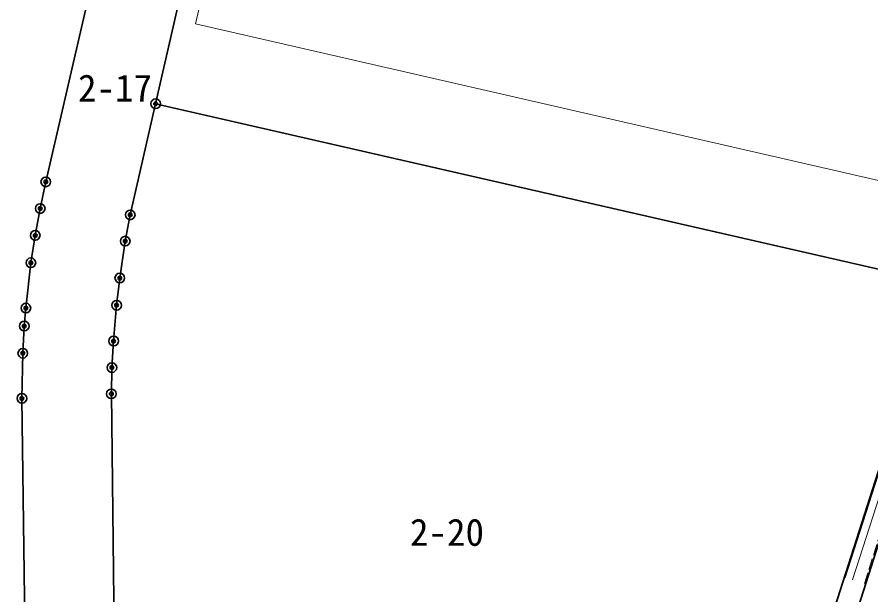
# Model space of a CAD drawing. Units: millimetres on the paper. Extents: x -427 to 422, y -327 to 297.
# Drawn here: x 8.5 to 123.5, y -40.7 to 37.2 of the extents above; entities that cross this region are included whole.
import ezdxf
from ezdxf.enums import TextEntityAlignment as Align

# ---------------------------------------------------------------- set-up
doc = ezdxf.new("R2010")
doc.units = ezdxf.units.MM
doc.header["$PDMODE"] = 32
doc.header["$PDSIZE"] = 0.5
doc.linetypes.add('USER1', pattern=[2, 1.5, -0.5])
for name, color, linetype, lineweight in [('0-2_S-SUV-LWCN', 7, 'Continuous', 35), ('0-5_S-SUV-RAIL', 7, 'Continuous', 35), ('0-6_S-SUV-HTXT', 7, 'Continuous', 35), ('0-8_S-SUV', 33, 'Continuous', 13)]:
    doc.layers.add(name, color=color, linetype=linetype, lineweight=lineweight)
doc.styles.add('ＭＳ ゴシック', font='')
doc.styles.get('ＭＳ ゴシック').set_extended_font_data('MS Gothic')

msp = doc.modelspace()

# ---------------------------------------------------------------- linework, layer by layer
at = {"layer": '0-2_S-SUV-LWCN'}
for centre in [(27.157, 25.492), (12.351, 14.961), (11.596, 11.364), (23.728, 10.512), (10.925, 7.744), (23.053, 6.966), (10.338, 4.05), (22.322, 1.987), (21.894, -1.68), (9.668, -2.061), (9.445, -4.486), (21.491, -6.51), (9.254, -8.153), (21.26, -10.086), (9.131, -14.236), (21.188, -13.625)]:
    msp.add_circle(centre, 0.65, dxfattribs=at)
for p in [(27.157, 25.492), (12.351, 14.961), (11.596, 11.364), (23.728, 10.512), (10.925, 7.744), (23.053, 6.966), (10.338, 4.05), (22.322, 1.987), (9.668, -2.061), (21.894, -1.68), (9.445, -4.486), (21.491, -6.51), (9.254, -8.153), (21.26, -10.086), (21.188, -13.625), (9.131, -14.236)]:
    msp.add_point(p, dxfattribs=at)
at = {"layer": '0-6_S-SUV-HTXT'}
msp.add_line((109.189, -72.17), (132.626, 1.338), dxfattribs=at)
for points in [[(33.884, 108.202), (12.351, 14.961), (11.596, 11.364), (10.925, 7.744), (10.338, 4.05), (9.668, -2.061), (9.445, -4.486), (9.254, -8.153), (9.131, -14.236), (9.811, -64.661)], [(45.793, 106.862), (27.157, 25.492), (23.728, 10.512), (23.053, 6.966), (22.322, 1.987), (21.894, -1.68), (21.491, -6.51), (21.26, -10.086), (21.188, -13.625), (21.81, -65.318)], [(46.872, -267.635), (49.639, -268.84), (159.828, 76.757), (148.713, 81.428)], [(152.983, 65.171), (132.626, 1.338), (27.157, 25.492)]]:
    msp.add_lwpolyline(points, dxfattribs=at)
at = {"layer": '0-8_S-SUV'}
for p, q in [((32.536, 36.291), (37.988, 60.108)), ((128.464, 14.264), (32.536, 36.291)), ((132.807, 1.341), (120.073, -38.425)), ((133.8, 1.012), (121.07, -38.724))]:
    msp.add_line(p, q, dxfattribs=at)
at = {"layer": '0-8_S-SUV', "linetype": 'USER1'}
msp.add_line((122.667, -39.203), (130.934, -13.254), dxfattribs=at)

# ---------------------------------------------------------------- texts
at = {"layer": '0-5_S-SUV-RAIL', "style": 'ＭＳ ゴシック'}
for s, p in [('2-17', (16.696, 24.682)), ('2-20', (61.431, -35.224))]:
    msp.add_text(s, height=3.666, dxfattribs=at).set_placement(p, align=Align.BOTTOM_LEFT)

doc.saveas('drawing.dxf')
